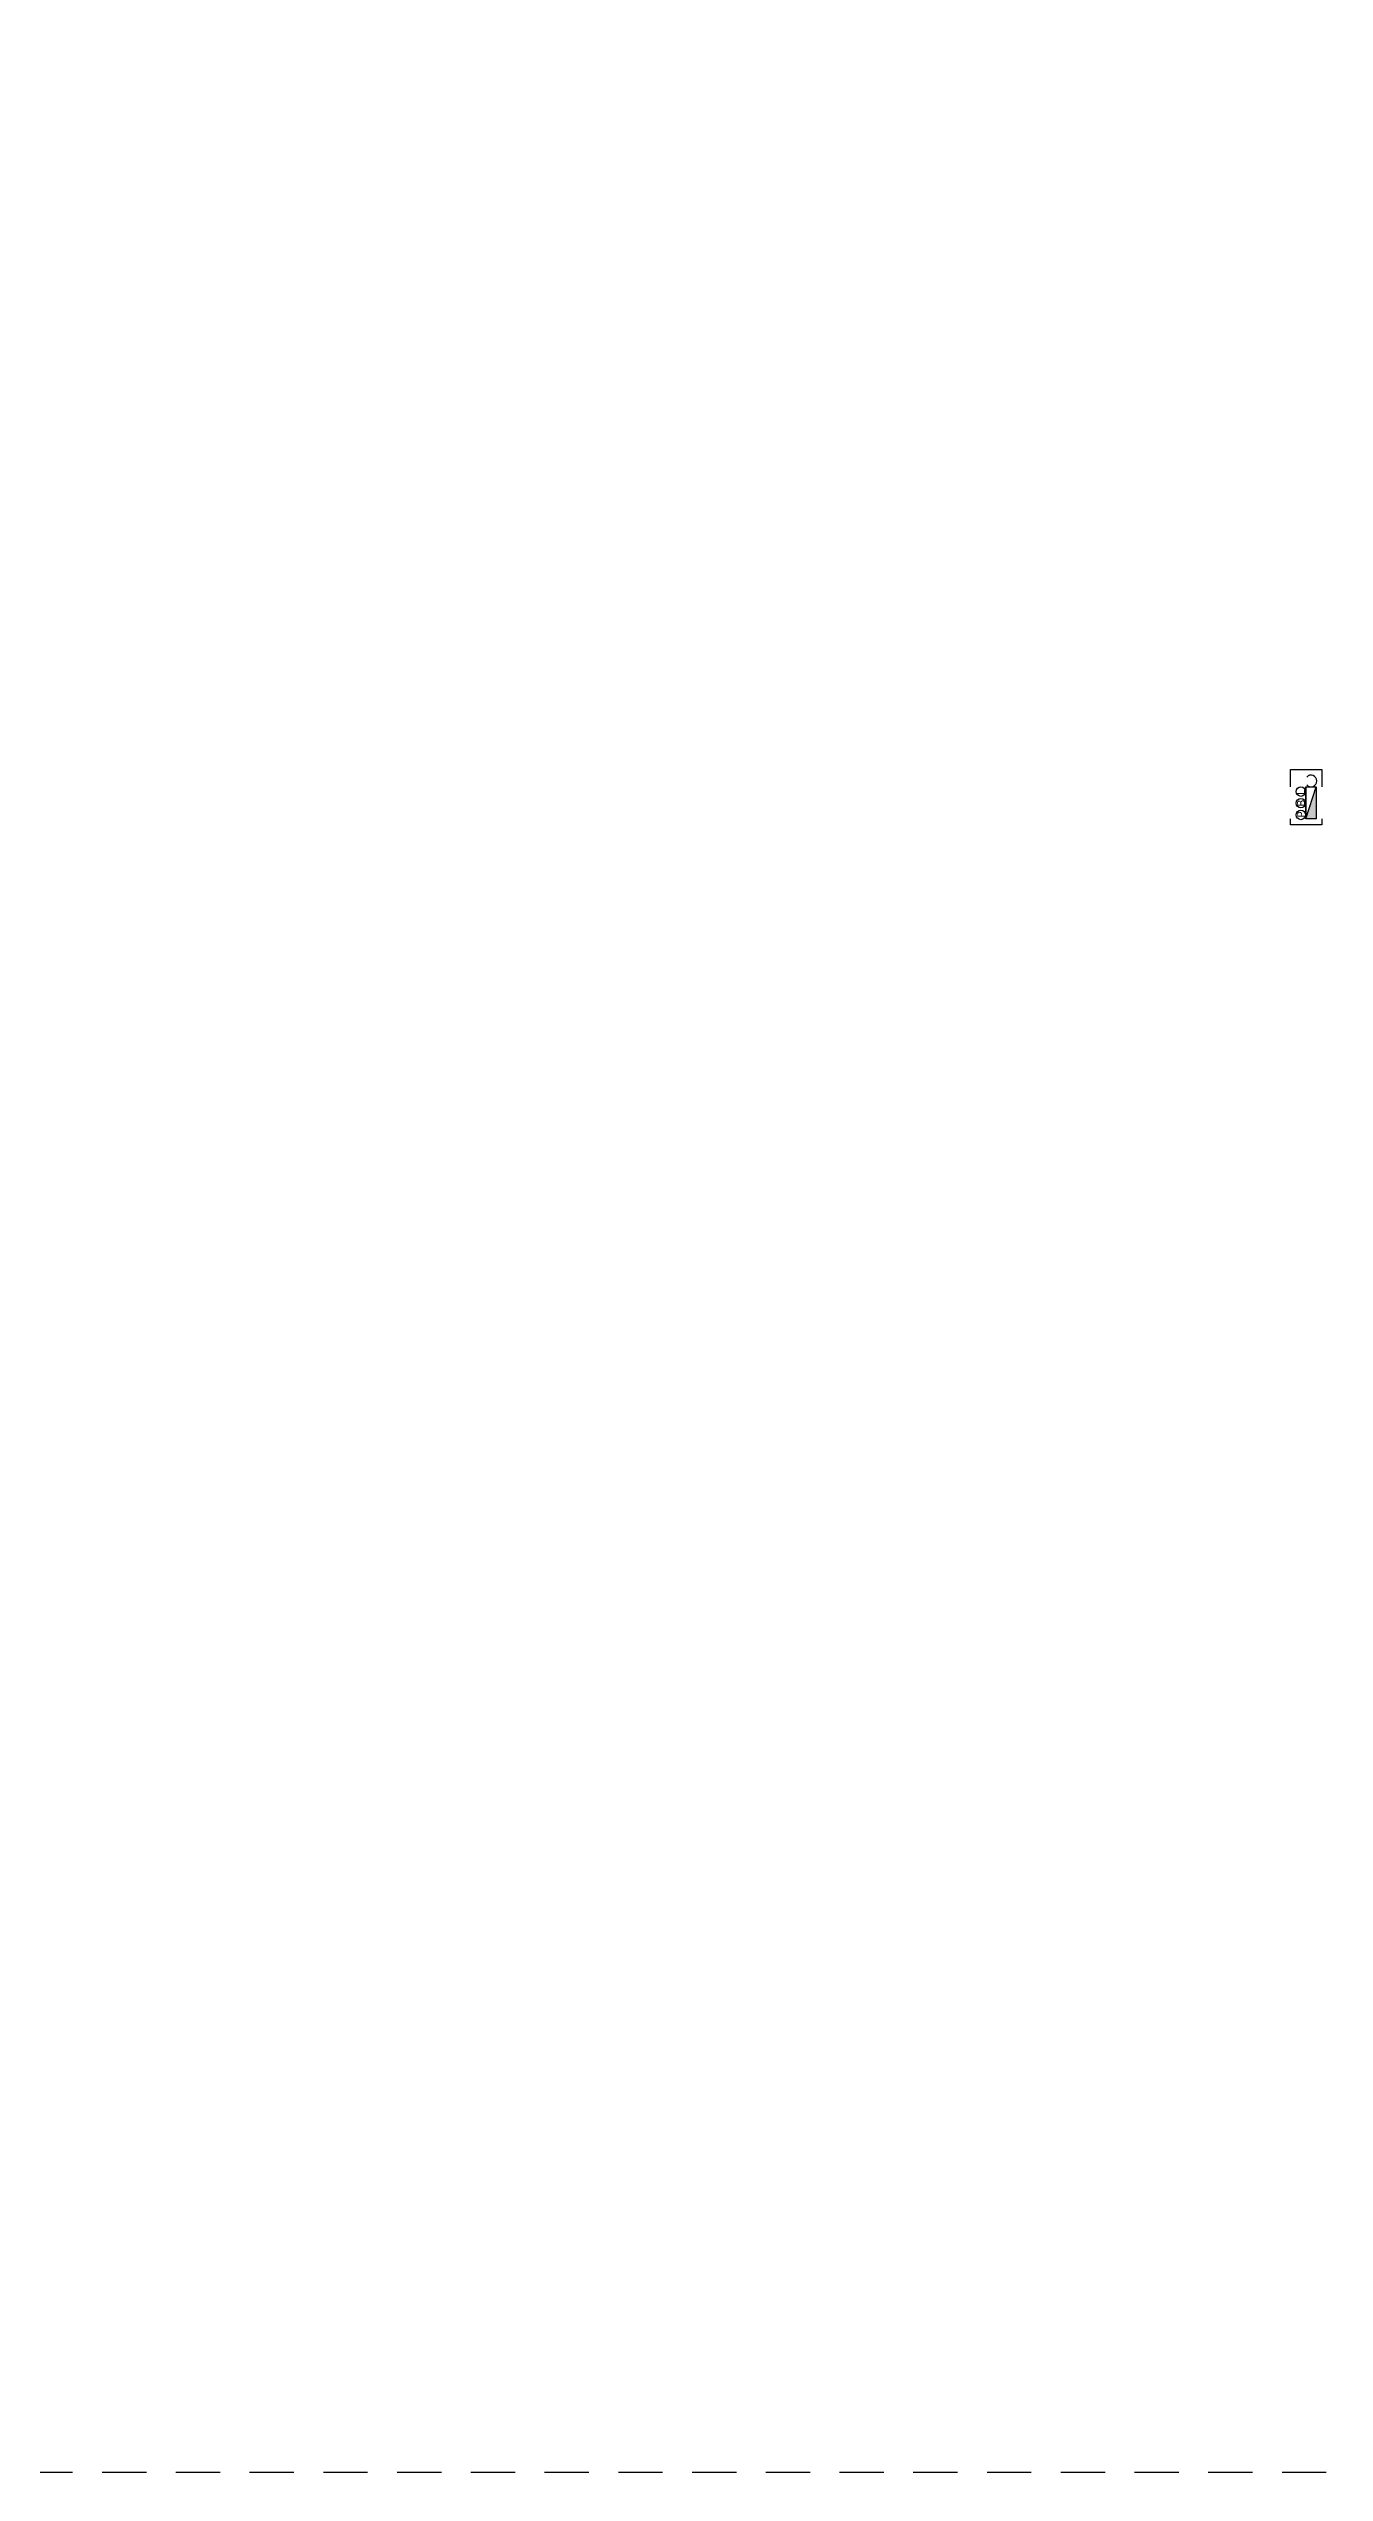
# Model space of a CAD drawing. Header units: millimetres. Extents: x 3775 to 244986, y 1861 to 55808.
# Drawn here: x 75927 to 76504, y 23386 to 24481 of the extents above; entities that cross this region are included whole.
import ezdxf
from ezdxf.enums import TextEntityAlignment as Align

# ---------------------------------------------------------------- set-up
doc = ezdxf.new("R2010")
doc.units = ezdxf.units.MM
doc.header["$LTSCALE"] = 100
doc.header["$MEASUREMENT"] = 0
doc.linetypes.add('-HID', pattern=[2.5, 1.5, -1])
doc.linetypes.add('HIDDEN', pattern=[2, 1, -1])
doc.layers.get('0').update_dxf_attribs({"linetype": 'CONTINUOUS'})
doc.layers.add('IHC', color=3, linetype='CONTINUOUS')
doc.layers.add('트렌치', color=9, linetype='CONTINUOUS')
doc.styles.add('MAP_맑은고딕', font='malgun_0.ttf')

# ---------------------------------------------------------------- blocks, each defined once
blk = doc.blocks.new('소화전(H)')
at = {"layer": 'IHC'}
h = blk.add_hatch(color=3, dxfattribs=at)
h.dxf.hatch_style = 1
h.paths.add_polyline_path([(-2.78, 0), (2.78, -1.8), (2.78, 0)])
at = {"linetype": 'HIDDEN', "ltscale": 0.2}
for points in [[(-2.78, -4.44), (-5.75, -4.44), (-5.75, 1), (-2.78, 1)], [(2.78, 1), (3.78, 1), (3.78, -4.44), (2.78, -4.44)]]:
    blk.add_lwpolyline(points, dxfattribs=at)
at = {"layer": 'IHC', "color": 3}
for p, q in [((2.78, -1.8), (-2.78, 0)), ((-2.78, -1.8), (2.78, -1.8))]:
    blk.add_line(p, q, dxfattribs=at)
blk.add_lwpolyline([(2.78, -1.8), (-2.78, -1.8), (-2.78, 0), (2.78, 0)], close=True, dxfattribs=at)
for centre in [(-1.95, -2.63), (0.05, -2.63), (2.08, -2.63)]:
    blk.add_circle(centre, 0.83, dxfattribs=at)
blk.add_arc((-3.78, -0.9), 1, 313.176, 226.824, dxfattribs=at)
at = {"layer": 'IHC', "color": 2, "style": 'MAP_맑은고딕'}
for s, p in [('L', (-1.84, -2.62)), ('B', (0.06, -2.62)), ('P', (2, -2.58))]:
    blk.add_text(s, height=1.38, rotation=180, dxfattribs=at).set_placement(p, align=Align.MIDDLE_CENTER)
blk = doc.blocks.new('A$C5041cb64')
at = {"xscale": 100, "yscale": 100, "zscale": 100, "rotation": 270}
blk.add_blockref('소화전(H)', (-435197, 115881), dxfattribs=at)
blk = doc.blocks.new('KEY PLAN_계단실G')
at = {"layer": '트렌치', "color": 253, "linetype": '-HID', "ltscale": 0.1}
blk.add_lwpolyline([(-256.27, -941.78), (-226.38, -941.78), (-226.38, -1763.02), (-477.26, -1763.02), (-477.26, -2081.52), (-877.1, -2081.52), (-877.1, -1763.02), (-3609.34, -1763.02)], dxfattribs=at)
at = {"color": 253, "linetype": '-HID', "ltscale": 0.1, "xscale": 0.01959999999999999, "yscale": 0.01959999999999999, "zscale": 0.01959999999999999}
blk.add_blockref('A$C5041cb64', (5774.31, -3468.65), dxfattribs=at)

msp = doc.modelspace()

# ---------------------------------------------------------------- block references
at = {"xscale": 1.333333333333333, "yscale": 1.333333333333333, "zscale": 1.333333333333333}
msp.add_blockref('KEY PLAN_계단실G', (80173.8, 25736.9), dxfattribs=at)

doc.saveas('drawing.dxf')
